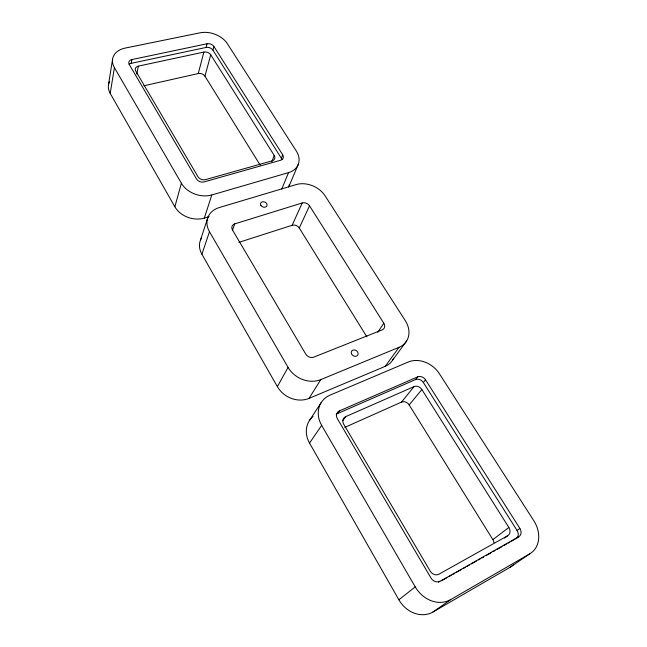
<?xml version="1.0" encoding="UTF-8"?>
<svg xmlns="http://www.w3.org/2000/svg" width="647" height="647" viewBox="0 0 647 647"><rect width="100%" height="100%" fill="white"/><g stroke="black" fill="none" stroke-linecap="round" stroke-linejoin="round"><path stroke-width="0.97" d="M108.429 85.153L112.57 59.281M209.118 216.632L204.331 218.079A22.144 17.291 17.8 0 1 174.852 206.789L110.2 93.37L114.414 67.62A21.941 15.496 14.8 0 1 125.122 48.096L200.149 32.803A20.89 14.477 18.3 0 1 227.307 43.624L296.31 151.026A21.804 16.232 22.4 0 1 288.554 172.62L281.728 189.094M129.068 64.368A5.459 3.866 14.7 0 1 131.204 63.333L131.891 59.573L207.072 43.753A5.225 3.615 18.3 0 1 213.906 46.471L282.707 154.843A5.451 4.06 22.4 0 1 280.717 160.23L204.104 181.904A5.71 4.383 18.1 0 1 196.551 178.993L129.263 64.465A5.483 3.874 14.8 0 1 131.891 59.573M136.808 74.081L138.329 66.14L203.894 52.075A5.225 3.647 18.2 0 1 210.736 54.793L274.223 155.458A5.435 4.052 22 0 1 272.201 160.82L205.463 179.64A5.661 4.335 18.2 0 1 197.99 176.752L135.741 71.033A5.451 3.866 15 0 1 138.329 66.14M143.869 85.792L198.273 73.548L203.894 52.075M131.204 63.333L206.102 47.441L207.072 43.753M260.159 165.066L204.945 76.184L210.736 54.793M281.866 159.34A5.427 4.052 22.4 0 0 281.356 158.24L212.912 50.142L213.906 46.471M174.852 206.789L181.395 183.238L114.414 67.62M204.331 218.079L211.804 194.957L288.554 172.62M200.554 239.859L208.027 217.085M201.896 254.231L209.482 231.723A23.268 18.399 20.4 0 1 219.244 207.566L296.124 184.589A22.233 16.976 24.8 0 1 325.118 195.863L405.297 320.669A23.615 18.941 34.1 0 1 399.021 347.318L385.208 366.348L309.015 398.39A23.785 20.389 31 0 1 277.369 386.639L201.896 254.231A22.524 18.124 20.1 0 1 201.387 238.153M232.378 230.421L234.796 223.87L302.206 202.964A5.58 4.278 24.9 0 1 309.541 205.803L383.808 323.257A5.904 4.747 33.5 0 1 382.142 329.897L313.811 357.128A6.122 5.144 30.5 0 1 305.74 354.095L232.451 229.936A5.807 4.594 21 0 1 234.796 223.87M271.78 161.774L274.223 155.458M281.356 158.24L282.707 154.843M298.404 164.047L288.708 186.975A21.157 16.054 22.3 0 0 289.306 184.516M238.88 242.366L292.153 225.277L302.206 202.964M366.898 336.869L299.27 228.019L309.541 205.803M277.369 386.639L288.069 367.383L209.482 231.723M309.015 398.39L320.799 379.603L399.021 347.318M309.379 420.623L321.341 402.369M377.767 332.251L383.808 323.257M309.541 443.082L321.672 425.378A25.338 21.707 37.4 0 1 329.986 395.18L408.306 361.997A24.343 19.701 39 0 1 439.394 373.74L533.767 520.633A26.891 21.456 52.2 0 1 529.65 553.897L510.046 567.298L433.021 611.981A27.125 23.122 57.7 0 1 398.859 599.769L309.541 443.082A24.473 21.262 38.1 0 1 313.051 416.482M336.238 414.363A6.3 5.411 37.4 0 1 337.451 413.603L339.303 410.958L417.711 376.861A6.082 4.925 39 0 1 425.54 379.813L519.873 528.405A6.721 5.362 52.2 0 1 518.781 536.703L511.599 541.216M342.781 420.655L345.66 416.652L414.023 386.591A6.09 4.958 39.5 0 1 421.86 389.534L508.849 527.467A6.68 5.362 52.1 0 1 507.701 535.724L504.49 538.118M392.697 360.015L406.672 340.896M337.451 413.603L415.56 379.554L417.711 376.861M344.786 427.376L401.552 402.078L414.023 386.591M415.56 379.554A6.058 4.909 39.1 0 1 423.356 382.49L425.54 379.813M401.552 402.078A5.912 4.885 40.1 0 1 409.171 404.925L421.86 389.534M398.859 599.769L415.245 586.902A28.144 23.729 56.2 0 0 450.66 599.615L529.65 553.897M493.944 542.704A6.478 5.265 53 0 0 492.852 539.622L508.849 527.467M438.545 582.187L518.781 536.703M517.058 537.875A6.688 5.346 52.3 0 0 517.074 530.483L519.873 528.405M433.021 611.981L450.66 599.615M441.658 580.674L446.899 577.722M448.646 576.736L451.274 575.256M453.021 574.269L454.768 573.282M456.515 572.296L461.764 569.336M463.511 568.349L465.258 567.362M467.013 566.376L469.633 564.896M471.38 563.909L476.629 560.949M478.376 559.962L480.123 558.976M481.869 557.989L483.616 557.002M486.245 555.522L491.485 552.562M493.232 551.576L494.987 550.589M496.734 549.602L501.975 546.642M503.73 545.656L506.35 544.176M508.097 543.189L509.844 542.202M507.701 535.724L438.876 574.229A6.947 5.855 55.5 0 1 430.19 571.091L343.694 424.206A6.308 5.394 38.3 0 1 345.66 416.652M423.356 382.49L517.074 530.483M409.171 404.925L492.852 539.622M321.672 425.378L415.245 586.902M339.303 410.958A6.333 5.427 37.4 0 0 337.289 418.528L431.031 578.07A7.036 5.928 56.1 0 0 439.806 581.232M513.686 564.467A25.945 21.003 53.3 0 1 510.046 567.298M320.799 379.603A24.61 20.777 30.8 0 1 288.069 367.383M393.611 358.284A22.855 18.642 34.5 0 1 385.208 366.348M292.153 225.277A5.411 4.23 24.8 0 1 299.27 228.019M206.102 47.441A5.2 3.615 18.3 0 1 212.912 50.142M110.2 93.37A21.286 15.342 14.3 0 1 109.699 81.336M211.804 194.957A22.855 17.534 18.1 0 1 181.395 183.238M198.273 73.548A5.095 3.615 17.9 0 1 204.945 76.184M260.903 205.382A3.397 2.628 22.3 0 0 266.604 206.312A3.397 2.628 22.3 0 0 263.839 201.799A3.397 2.628 22.3 0 0 260.903 205.382M351.394 353.521A3.631 3 33.7 0 0 357.209 355.696A3.631 3 33.7 0 0 355.47 350.189A3.631 3 33.7 0 0 351.394 353.521"/></g></svg>
